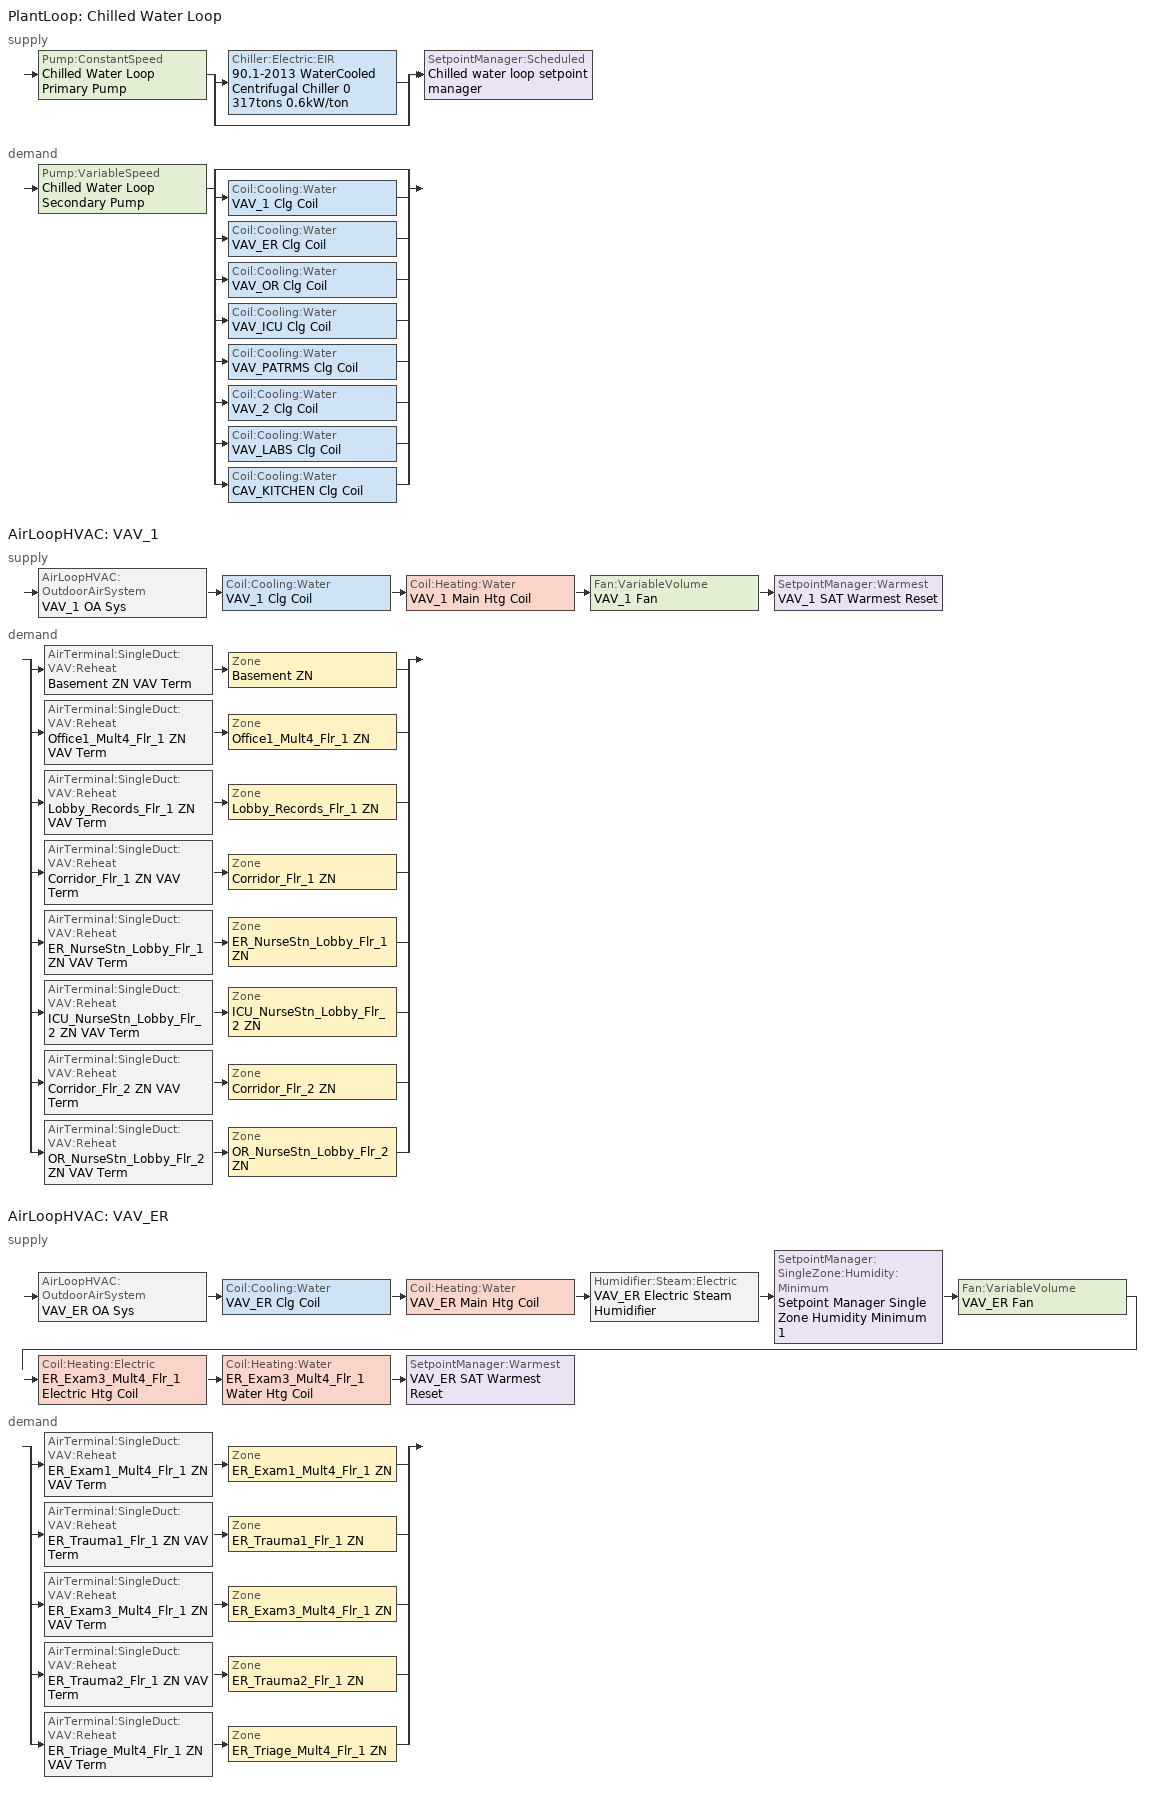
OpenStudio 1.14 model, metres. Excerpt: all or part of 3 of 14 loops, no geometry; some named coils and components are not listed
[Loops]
PlantLoop 'Chilled Water Loop'
 supply: Pump:ConstantSpeed 'Chilled Water Loop Primary Pump' > split
  | Chiller:Electric:EIR '90.1-2013 WaterCooled  Centrifugal Chiller 0 317tons 0.6kW/ton'
  | bypass
  join > SetpointManager:Scheduled 'Chilled water loop setpoint manager'
 demand: Pump:VariableSpeed 'Chilled Water Loop Secondary Pump' > split
  | bypass
  | Coil:Cooling:Water 'VAV_1 Clg Coil'
  | Coil:Cooling:Water 'VAV_ER Clg Coil'
  | Coil:Cooling:Water 'VAV_OR Clg Coil'
  | Coil:Cooling:Water 'VAV_ICU Clg Coil'
  | Coil:Cooling:Water 'VAV_PATRMS Clg Coil'
  | Coil:Cooling:Water 'VAV_2 Clg Coil'
  | Coil:Cooling:Water 'VAV_LABS Clg Coil'
  | Coil:Cooling:Water 'CAV_KITCHEN Clg Coil'
AirLoopHVAC 'VAV_1'
 supply: AirLoopHVAC:OutdoorAirSystem 'VAV_1 OA Sys' > Coil:Cooling:Water 'VAV_1 Clg Coil' > Coil:Heating:Water 'VAV_1 Main Htg Coil' > Fan:VariableVolume 'VAV_1 Fan' > SetpointManager:Warmest 'VAV_1 SAT Warmest Reset'
 demand: split
  | AirTerminal:SingleDuct:VAV:Reheat 'Basement ZN VAV Term' > Zone 'Basement ZN'
  | AirTerminal:SingleDuct:VAV:Reheat 'Office1_Mult4_Flr_1 ZN VAV Term' > Zone 'Office1_Mult4_Flr_1 ZN'
  | AirTerminal:SingleDuct:VAV:Reheat 'Lobby_Records_Flr_1 ZN VAV Term' > Zone 'Lobby_Records_Flr_1 ZN'
  | AirTerminal:SingleDuct:VAV:Reheat 'Corridor_Flr_1 ZN VAV Term' > Zone 'Corridor_Flr_1 ZN'
  | AirTerminal:SingleDuct:VAV:Reheat 'ER_NurseStn_Lobby_Flr_1 ZN VAV Term' > Zone 'ER_NurseStn_Lobby_Flr_1 ZN'
  | AirTerminal:SingleDuct:VAV:Reheat 'ICU_NurseStn_Lobby_Flr_2 ZN VAV Term' > Zone 'ICU_NurseStn_Lobby_Flr_2 ZN'
  | AirTerminal:SingleDuct:VAV:Reheat 'Corridor_Flr_2 ZN VAV Term' > Zone 'Corridor_Flr_2 ZN'
  | AirTerminal:SingleDuct:VAV:Reheat 'OR_NurseStn_Lobby_Flr_2 ZN VAV Term' > Zone 'OR_NurseStn_Lobby_Flr_2 ZN'
AirLoopHVAC 'VAV_ER'
 supply: AirLoopHVAC:OutdoorAirSystem 'VAV_ER OA Sys' > Coil:Cooling:Water 'VAV_ER Clg Coil' > Coil:Heating:Water 'VAV_ER Main Htg Coil' > Humidifier:Steam:Electric 'VAV_ER Electric Steam Humidifier' > SetpointManager:SingleZone:Humidity:Minimum 'Setpoint Manager Single Zone Humidity Minimum 1' > Fan:VariableVolume 'VAV_ER Fan' > Coil:Heating:Electric 'ER_Exam3_Mult4_Flr_1 Electric Htg Coil' > Coil:Heating:Water 'ER_Exam3_Mult4_Flr_1 Water Htg Coil' > SetpointManager:Warmest 'VAV_ER SAT Warmest Reset'
 demand: split
  | AirTerminal:SingleDuct:VAV:Reheat 'ER_Exam1_Mult4_Flr_1 ZN VAV Term' > Zone 'ER_Exam1_Mult4_Flr_1 ZN'
  | AirTerminal:SingleDuct:VAV:Reheat 'ER_Trauma1_Flr_1 ZN VAV Term' > Zone 'ER_Trauma1_Flr_1 ZN'
  | AirTerminal:SingleDuct:VAV:Reheat 'ER_Exam3_Mult4_Flr_1 ZN VAV Term' > Zone 'ER_Exam3_Mult4_Flr_1 ZN'
  | AirTerminal:SingleDuct:VAV:Reheat 'ER_Trauma2_Flr_1 ZN VAV Term' > Zone 'ER_Trauma2_Flr_1 ZN'
  | AirTerminal:SingleDuct:VAV:Reheat 'ER_Triage_Mult4_Flr_1 ZN VAV Term' > Zone 'ER_Triage_Mult4_Flr_1 ZN'
[Sizing:Zone] Zone Cooling Design Supply Air Temperature Input Method=SupplyAirTemperature; Zone Cooling Design Supply Air Temperature {C}=12.8; Zone Cooling Design Supply Air Temperature Difference {deltaC}=11.11; Zone Heating Design Supply Air Temperature Input Method=SupplyAirTemperature; Zone Heating Design Supply Air Temperature {C}=40; Zone Heating Design Supply Air Temperature Difference {deltaC}=11.11; Zone Cooling Design Supply Air Humidity Ratio {kg-H2O/kg-air}=0.0085; Zone Heating Design Supply Air Humidity Ratio {kg-H2O/kg-air}=0.008; Cooling Design Air Flow Method=DesignDayWithLimit; Heating Design Air Flow Method=DesignDay; Account for Dedicated Outdoor Air System=No; Dedicated Outdoor Air System Control Strategy=NeutralSupplyAir; Dedicated Outdoor Air Low Setpoint Temperature for Design {C}=autosize; Dedicated Outdoor Air High Setpoint Temperature for Design {C}=autosize
Corridor_Flr_1 ZN; ER_Exam3_Mult4_Flr_1 ZN; Office1_Mult4_Flr_1 ZN; Corridor_Flr_2 ZN; OR_NurseStn_Lobby_Flr_2 ZN; ER_Exam1_Mult4_Flr_1 ZN; ICU_NurseStn_Lobby_Flr_2 ZN; ER_Triage_Mult4_Flr_1 ZN; ER_Trauma2_Flr_1 ZN; ER_Trauma1_Flr_1 ZN; ER_NurseStn_Lobby_Flr_1 ZN; Lobby_Records_Flr_1 ZN
[Zone equipment]
Corridor_Flr_1 ZN: Corridor_Flr_1 ZN VAV Term
ER_Exam3_Mult4_Flr_1 ZN: ER_Exam3_Mult4_Flr_1 ZN VAV Term
Office1_Mult4_Flr_1 ZN: Office1_Mult4_Flr_1 ZN VAV Term
Corridor_Flr_2 ZN: Corridor_Flr_2 ZN VAV Term
OR_NurseStn_Lobby_Flr_2 ZN: OR_NurseStn_Lobby_Flr_2 ZN VAV Term
ER_Exam1_Mult4_Flr_1 ZN: ER_Exam1_Mult4_Flr_1 ZN VAV Term
Basement ZN: Basement ZN VAV Term
ICU_NurseStn_Lobby_Flr_2 ZN: ICU_NurseStn_Lobby_Flr_2 ZN VAV Term
ER_Triage_Mult4_Flr_1 ZN: ER_Triage_Mult4_Flr_1 ZN VAV Term
ER_Trauma2_Flr_1 ZN: ER_Trauma2_Flr_1 ZN VAV Term
ER_Trauma1_Flr_1 ZN: ER_Trauma1_Flr_1 ZN VAV Term
ER_NurseStn_Lobby_Flr_1 ZN: ER_NurseStn_Lobby_Flr_1 ZN VAV Term
Lobby_Records_Flr_1 ZN: Lobby_Records_Flr_1 ZN VAV Term
[PlantLoop]
Chilled Water Loop: Maximum Loop Temperature {C}=98; Minimum Loop Temperature {C}=1; Plant Loop Volume {m3}=Autocalculate; Load Distribution Scheme=Optimal; Common Pipe Simulation=CommonPipe
[Sizing:Plant]
Chilled Water Loop: Loop Type=Cooling; Design Loop Exit Temperature {C}=6.66667; Loop Design Temperature Difference {deltaC}=5.61111; Sizing Option=NonCoincident; Zone Timesteps in Averaging Window=1; Coincident Sizing Factor Mode=None
[SetpointManager:Scheduled]
Chilled water loop setpoint manager: Control Variable=Temperature; Schedule=Chilled Water Loop Temp - 44F
[Pump:VariableSpeed]
Chilled Water Loop Secondary Pump: Rated Pump Head {Pa}=134508; Motor Efficiency=0.924; Fraction of Motor Inefficiencies to Fluid Stream=0; Coefficient 1 of the Part Load Performance Curve=0; Coefficient 2 of the Part Load Performance Curve=0.0205; Coefficient 3 of the Part Load Performance Curve=0.4101; Coefficient 4 of the Part Load Performance Curve=0.5753; Pump Control Type=Intermittent
[Pump:ConstantSpeed]
Chilled Water Loop Primary Pump: Rated Flow Rate {m3/s}=autosize; Rated Pump Head {Pa}=44836; Rated Power Consumption {W}=autosize; Motor Efficiency=0.895; Fraction of Motor Inefficiencies to Fluid Stream=0; Pump Control Type=Intermittent
[AirLoopHVAC] Availability Schedule=Hospital HVACOperationSchd; Design Supply Air Flow Rate {m3/s}=AutoSize
Name | Availability Manager
VAV_1 | Availability Manager Night Cycle 1
VAV_ER | Availability Manager Night Cycle 2
[Sizing:System] Type of Load to Size On=Sensible; Preheat Design Temperature {C}=7; Preheat Design Humidity Ratio {kg-H2O/kg-Air}=0.008; Precool Design Temperature {C}=12.8; Precool Design Humidity Ratio {kg-H2O/kg-Air}=0.008; Central Cooling Design Supply Air Temperature {C}=12.8; Central Heating Design Supply Air Temperature {C}=12.8; 100% Outdoor Air in Cooling=No; 100% Outdoor Air in Heating=No; Central Cooling Design Supply Air Humidity Ratio {kg-H2O/kg-Air}=0.0085; Central Heating Design Supply Air Humidity Ratio {kg-H2O/kg-Air}=0.008; Cooling Design Air Flow Method=DesignDay; Cooling Design Air Flow Rate {m3/s}=0; Heating Design Air Flow Method=DesignDay; Heating Design Air Flow Rate {m3/s}=0; System Outdoor Air Method=ZoneSum; Zone Maximum Outdoor Air Fraction=1; Cooling Supply Air Flow Rate Per Floor Area {m3/s-m2}=0.00996765; Cooling Fraction of Autosized Cooling Supply Air Flow Rate=1; Cooling Supply Air Flow Rate Per Unit Cooling Capacity {m3/s-W}=3.94755e-05; Heating Supply Air Flow Rate Per Floor Area {m3/s-m2}=0.00996765; Heating Fraction of Autosized Heating Supply Air Flow Rate=1; Heating Fraction of Autosized Cooling Supply Air Flow Rate=1; Heating Supply Air Flow Rate Per Unit Heating Capacity {m3/s-W}=3.15882e-05; Cooling Design Capacity Method=CoolingDesignCapacity; Cooling Design Capacity {W}=autosize; Cooling Design Capacity Per Floor Area {W/m2}=234.7; Fraction of Autosized Cooling Design Capacity=1; Heating Design Capacity Method=HeatingDesignCapacity; Heating Design Capacity {W}=autosize; Heating Design Capacity Per Floor Area {W/m2}=157; Fraction of Autosized Heating Design Capacity=1; Central Cooling Capacity Control Method=OnOff
Name | Design Outdoor Air Flow Rate {m3/s} | Minimum System Air Flow Ratio | Sizing Option
VAV_1 | 5.36321 | 0.3 | Coincident
VAV_ER | 0.418981 | 1 | NonCoincident
[Fan:VariableVolume] Availability Schedule=Always On Discrete; Maximum Flow Rate {m3/s}=Autosize; Fan Power Minimum Flow Rate Input Method=Fraction; Fan Power Minimum Flow Fraction=0.25; Fan Power Minimum Air Flow Rate {m3/s}=0; Motor In Airstream Fraction=1; Fan Power Coefficient 1=0.04076; Fan Power Coefficient 2=0.0881; Fan Power Coefficient 3=-0.0729; Fan Power Coefficient 4=0.9437; Fan Power Coefficient 5=0
Name | Fan Efficiency | Pressure Rise {Pa} | Motor Efficiency
VAV_1 Fan | 0.61165 | 1389.92 | 0.941
VAV_ER Fan | 0.58175 | 996.356 | 0.895
[Controller:WaterCoil] Action=Reverse; Minimum Actuated Flow {m3/s}=0
Name | Water Coil
VAV_1 Clg Coil Controller | VAV_1 Clg Coil
VAV_ER Clg Coil Controller | VAV_ER Clg Coil
VAV_OR Clg Coil Controller | VAV_OR Clg Coil
VAV_ICU Clg Coil Controller | VAV_ICU Clg Coil
VAV_PATRMS Clg Coil Controller | VAV_PATRMS Clg Coil
VAV_2 Clg Coil Controller | VAV_2 Clg Coil
VAV_LABS Clg Coil Controller | VAV_LABS Clg Coil
Controller Water Coil 55 | CAV_KITCHEN Clg Coil
[Coil:Cooling:Water] Availability Schedule=Always On Discrete; Heat Exchanger Configuration=CrossFlow
VAV_1 Clg Coil; VAV_ER Clg Coil; VAV_OR Clg Coil; VAV_ICU Clg Coil; VAV_PATRMS Clg Coil; VAV_2 Clg Coil; VAV_LABS Clg Coil; CAV_KITCHEN Clg Coil
[Controller:OutdoorAir] Minimum Outdoor Air Flow Rate {m3/s}=0; Maximum Outdoor Air Flow Rate {m3/s}=Autosize; Economizer Control Action Type=ModulateFlow; Lockout Type=NoLockout; Minimum Limit Type=FixedMinimum; High Humidity Control=No; Heat Recovery Bypass Control Type=BypassWhenWithinEconomizerLimits
Name | Economizer Control Type | Controller Mechanical Ventilation | Economizer Maximum Limit Dry-Bulb Temperature {C} | Economizer Maximum Limit Enthalpy {J/kg} | Economizer Minimum Limit Dry-Bulb Temperature {C} | Minimum Outdoor Air Schedule
VAV_1 OA Controller | DifferentialDryBulb | VAV_1 Vent Controller
VAV_ER OA Controller | NoEconomizer | VAV_ER Vent Controller | 28 | 64000 | -100 | Always On Discrete
[Controller:MechanicalVentilation] Availability Schedule=Always On Discrete; System Outdoor Air Method=VentilationRateProcedure
VAV_1 Vent Controller; VAV_ER Vent Controller
[AirLoopHVAC:OutdoorAirSystem]
Name | Controller
VAV_1 OA Sys | VAV_1 OA Controller
VAV_ER OA Sys | VAV_ER OA Controller
[AvailabilityManager:NightCycle] Control Type=CycleOnAny; Thermostat Tolerance {deltaC}=1; Cycling Run Time {s}=3600
Availability Manager Night Cycle 1; Availability Manager Night Cycle 2
[AirTerminal:SingleDuct:VAV:Reheat] Availability Schedule=Always On Discrete; Maximum Air Flow Rate {m3/s}=AutoSize; Zone Minimum Air Flow Input Method=Constant; Fixed Minimum Air Flow Rate {m3/s}=0; Maximum Hot Water or Steam Flow Rate {m3/s}=AutoSize; Minimum Hot Water or Steam Flow Rate {m3/s}=0; Convergence Tolerance=0.001; Damper Heating Action=Reverse; Maximum Flow per Zone Floor Area During Reheat {m3/s-m2}=0; Maximum Flow Fraction During Reheat=0.5; Maximum Reheat Air Temperature {C}=40; Control For Outdoor Air=No
Name | Constant Minimum Air Flow Fraction | Reheat Coil
Basement ZN VAV Term | 0.655471 | Basement ZN Rht Coil
Office1_Mult4_Flr_1 ZN VAV Term | 0.2 | Office1_Mult4_Flr_1 ZN Rht Coil
Lobby_Records_Flr_1 ZN VAV Term | 0.358519 | Lobby_Records_Flr_1 ZN Rht Coil
Corridor_Flr_1 ZN VAV Term | 0.520954 | Corridor_Flr_1 ZN Rht Coil
ER_NurseStn_Lobby_Flr_1 ZN VAV Term | 0.247679 | ER_NurseStn_Lobby_Flr_1 ZN Rht Coil
ICU_NurseStn_Lobby_Flr_2 ZN VAV Term | 0.230162 | ICU_NurseStn_Lobby_Flr_2 ZN Rht Coil
Corridor_Flr_2 ZN VAV Term | 0.512685 | Corridor_Flr_2 ZN Rht Coil
OR_NurseStn_Lobby_Flr_2 ZN VAV Term | 0.275574 | OR_NurseStn_Lobby_Flr_2 ZN Rht Coil
ER_Exam1_Mult4_Flr_1 ZN VAV Term | 1 | ER_Exam1_Mult4_Flr_1 ZN Rht Coil
ER_Trauma1_Flr_1 ZN VAV Term | 1 | ER_Trauma1_Flr_1 ZN Rht Coil
ER_Exam3_Mult4_Flr_1 ZN VAV Term | 1 | ER_Exam3_Mult4_Flr_1 ZN Rht Coil
ER_Trauma2_Flr_1 ZN VAV Term | 1 | ER_Trauma2_Flr_1 ZN Rht Coil
ER_Triage_Mult4_Flr_1 ZN VAV Term | 1 | ER_Triage_Mult4_Flr_1 ZN Rht Coil
[Humidifier:Steam:Electric]
VAV_ER Electric Steam Humidifier: Rated Capacity {m3/s}=3.72e-05; Rated Power {W}=100000
[SetpointManager:SingleZone:Humidity:Minimum]
Setpoint Manager Single Zone Humidity Minimum 1: Control Variable=MinimumHumidityRatio; Control Zone=ER_Exam3_Mult4_Flr_1 ZN
[Coil:Heating:Electric]
ER_Exam3_Mult4_Flr_1 Electric Htg Coil: Availability Schedule=Always On Discrete
[SetpointManager:Warmest] Control Variable=Temperature; Minimum Setpoint Temperature {C}=12.8; Maximum Setpoint Temperature {C}=15.5778; Strategy=MaximumTemperature
VAV_1 SAT Warmest Reset; VAV_ER SAT Warmest Reset
[Schedule:Ruleset]
Name | Default Day Schedule | Summer Design Day Schedule | Winter Design Day Schedule
Chilled Water Loop Temp - 44F | Chilled Water Loop Temp - 44F Default
Hospital HVACOperationSchd | Hospital HVACOperationSchd Default | Hospital HVACOperationSchd Summer Design Day | Hospital HVACOperationSchd Winter Design Day
[Schedule:Day]
Chilled Water Loop Temp - 44F Default: 24, 0, 6.66667
Hospital HVACOperationSchd Default; Hospital HVACOperationSchd Winter Design Day; Hospital HVACOperationSchd Summer Design Day: 24, 0, 1
[Schedule:Constant]
Always On Discrete: Value=1
